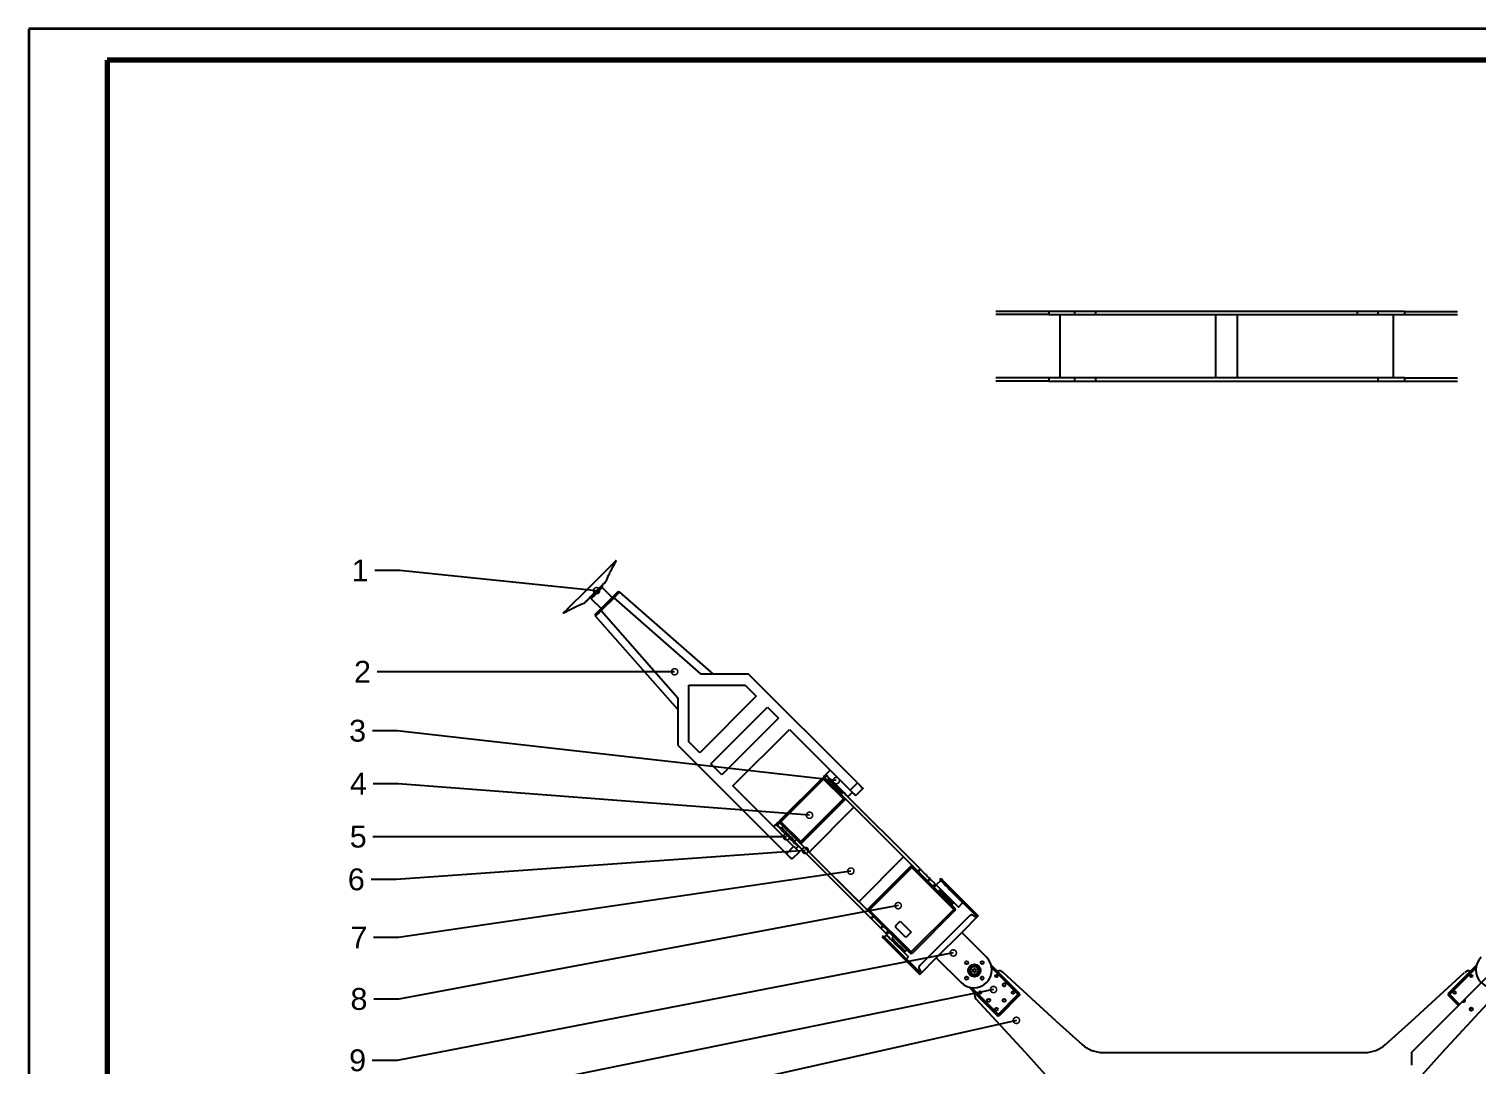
# Model space of a CAD drawing. Header units: millimetres. Extents: x 12 to 853, y 14 to 608.
# Drawn here: x 12 to 475.7, y 275.6 to 607.6 of the extents above; entities that cross this region are included whole.
import ezdxf
from ezdxf import colors
from ezdxf.entities.mleader import LeaderData, LeaderLine
from ezdxf.math import Vec2, Vec3

# ---------------------------------------------------------------- set-up
doc = ezdxf.new("R2010")
doc.units = ezdxf.units.MM
doc.layers.add('标注', color=7, linetype='Continuous')
doc.styles.get("Standard").update_dxf_attribs({"font": 'arial.ttf'})

# ---------------------------------------------------------------- blocks, each defined once
blk = doc.blocks.new('_DotSmall')
at = {"color": 0, "linetype": 'ByBlock', "const_width": 0.5}
blk.add_lwpolyline([(-0.0625, 0, 1), (0.0625, 0, 1)], format="xyb", close=True, dxfattribs=at)

msp = doc.modelspace()

# ---------------------------------------------------------------- linework, layer by layer
at = {"color": 0, "lineweight": 35}
for p, q in [((12.04, 607.56), (12.04, 13.56)), ((853.04, 607.56), (12.04, 607.56))]:
    msp.add_line(p, q, dxfattribs=at)
at = {"color": 0, "lineweight": 70}
for p, q in [((843.04, 597.56), (37.04, 597.56)), ((37.04, 597.56), (37.04, 23.56))]:
    msp.add_line(p, q, dxfattribs=at)
at = {"color": 7, "linetype": 'Continuous', "lineweight": 25}
for p, q in [((338.58, 517.07), (321.61, 517.07)), ((338.58, 516.07), (321.61, 516.07)), ((338.58, 517.07), (338.58, 516.07)), ((346.95, 517.07), (338.58, 517.07)), ((338.58, 516.07), (346.95, 516.07)), ((342.09, 516.07), (342.09, 495.77)), ((346.95, 516.07), (346.95, 517.07)), ((353.61, 517.07), (346.95, 517.07)), ((346.95, 516.07), (353.61, 516.07)), ((353.61, 516.07), (353.61, 517.07)), ((437.4, 517.07), (353.61, 517.07)), ((353.61, 516.07), (437.4, 516.07)), ((392.09, 495.77), (392.09, 516.07)), ((398.92, 516.07), (398.92, 495.77)), ((437.4, 516.07), (437.4, 517.07)), ((444.06, 517.07), (437.4, 517.07)), ((437.4, 516.07), (444.06, 516.07)), ((444.06, 516.07), (444.06, 517.07)), ((452.43, 517.07), (444.06, 517.07)), ((444.06, 516.07), (452.43, 516.07)), ((448.92, 495.77), (448.92, 516.07)), ((452.43, 517.07), (452.43, 516.07)), ((452.43, 517.07), (469.4, 517.07)), ((452.43, 516.07), (469.4, 516.07)), ((338.58, 495.77), (321.61, 495.77)), ((338.58, 494.77), (321.61, 494.77)), ((338.58, 495.77), (338.58, 494.77)), ((346.95, 495.77), (338.58, 495.77)), ((338.58, 494.77), (346.95, 494.77)), ((346.95, 494.77), (346.95, 495.77)), ((353.61, 495.77), (346.95, 495.77)), ((346.95, 494.77), (353.61, 494.77)), ((353.61, 494.77), (353.61, 495.77)), ((437.4, 495.77), (353.61, 495.77)), ((353.61, 494.77), (437.4, 494.77)), ((444.06, 495.77), (437.4, 495.77)), ((444.06, 494.77), (444.06, 495.77)), ((452.43, 495.77), (444.06, 495.77)), ((452.43, 495.77), (452.43, 494.77)), ((452.43, 495.77), (469.4, 495.77)), ((452.43, 494.77), (469.4, 494.77)), ((198.74, 425.41), (195.56, 428.59)), ((201.13, 427.13), (231.09, 400.87)), ((192.03, 425.05), (195.21, 421.87)), ((194.92, 421.59), (199.03, 425.69)), ((199.38, 425.34), (195.28, 421.23)), ((227.3, 400.87), (199.38, 425.34)), ((219.74, 389.52), (193.48, 419.49)), ((195.28, 421.23), (219.74, 393.31)), ((242.44, 400.87), (227.3, 400.87)), ((277.27, 366.04), (242.44, 400.87)), ((223.28, 397.33), (241.38, 397.33)), ((223.28, 379.23), (223.28, 397.33)), ((241.38, 397.33), (244.92, 393.8)), ((219.74, 393.31), (219.74, 378.17)), ((244.92, 393.8), (226.82, 375.7)), ((230.35, 372.16), (248.45, 390.26)), ((248.45, 390.26), (251.99, 386.73)), ((251.99, 386.73), (233.89, 368.63)), ((237.42, 365.09), (255.52, 383.19)), ((255.52, 383.19), (274.97, 363.75)), ((219.74, 378.17), (254.57, 343.35)), ((226.82, 375.7), (223.28, 379.23)), ((233.89, 368.63), (230.35, 372.16)), ((252.45, 353.95), (266.1, 367.6)), ((266.45, 367.25), (252.8, 353.6)), ((266.45, 367.95), (267.16, 368.66)), ((272.81, 360.88), (266.45, 367.25)), ((267.51, 368.31), (266.8, 367.6)), ((266.8, 367.6), (273.17, 361.24)), ((268.61, 370.11), (267.19, 368.7)), ((269.07, 366.75), (267.51, 368.31)), ((268.22, 366.89), (267.86, 366.54)), ((256.87, 345.64), (237.42, 365.09)), ((269.67, 366.22), (269.45, 366.01)), ((271.58, 363.89), (271.79, 364.1)), ((272.11, 362.3), (272.46, 362.65)), ((297.36, 338.46), (272.31, 363.5)), ((274.26, 361.62), (275.68, 363.04)), ((274.97, 363.75), (277.27, 366.04)), ((279.04, 364.28), (276.74, 361.98)), ((259.17, 347.24), (272.81, 360.88)), ((273.17, 360.53), (259.52, 346.88)), ((276.17, 358.23), (261.82, 343.88)), ((296.65, 337.75), (273.17, 361.24)), ((292.08, 342.32), (276.17, 358.23)), ((251.21, 352.72), (250.5, 352.01)), ((251.39, 352.89), (252.1, 353.6)), ((252.45, 353.25), (251.74, 352.54)), ((253.16, 351.12), (251.74, 352.54)), ((258.81, 346.88), (252.45, 353.25)), ((252.8, 353.6), (259.17, 347.24)), ((253.51, 352.18), (252.98, 351.65)), ((253.33, 351.3), (252.98, 350.95)), ((256.51, 347.41), (256.87, 347.77)), ((257.22, 347.41), (257.75, 347.94)), ((254.57, 343.35), (256.87, 345.64)), ((258.64, 343.88), (256.34, 341.58)), ((281.59, 322.69), (256.69, 347.59)), ((257.58, 344.94), (258.28, 345.64)), ((282.29, 323.4), (258.81, 346.88)), ((261.82, 343.88), (277.73, 327.97)), ((277.73, 327.97), (292.08, 342.32)), ((280.73, 325.67), (294.38, 339.32)), ((294.73, 338.96), (281.09, 325.31)), ((308.17, 325.53), (294.73, 338.96)), ((296.65, 337.75), (297.36, 338.46)), ((297.5, 338.31), (296.8, 337.61)), ((299.74, 334.66), (300.45, 335.37)), ((300.6, 335.22), (299.89, 334.51)), ((301.45, 332.95), (299.89, 334.51)), ((302.16, 333.66), (300.6, 335.22)), ((303.96, 334.75), (302.55, 333.34)), ((303.96, 335.46), (303.61, 335.11)), ((301.45, 332.95), (302.16, 333.66)), ((302.51, 333.31), (301.8, 332.6)), ((301.8, 332.6), (308.52, 325.88)), ((303.57, 331.54), (303.22, 331.18)), ((305.02, 330.87), (304.81, 330.65)), ((307.67, 331.04), (308.03, 331.4)), ((307.67, 331.04), (315.28, 323.44)), ((308.03, 331.4), (315.98, 323.44)), ((281.09, 325.31), (294.52, 311.88)), ((294.52, 311.88), (308.17, 325.53)), ((308.52, 325.17), (294.88, 311.53)), ((306.93, 328.53), (307.14, 328.74)), ((307.46, 326.94), (307.82, 327.29)), ((309.62, 326.27), (311.03, 327.68)), ((281.59, 322.69), (282.29, 323.4)), ((282.44, 323.25), (281.73, 322.55)), ((284.68, 319.6), (285.39, 320.31)), ((285.54, 320.16), (284.83, 319.45)), ((287.1, 318.6), (285.54, 320.16)), ((289.57, 320.37), (290.99, 321.78)), ((289.57, 319.66), (289.57, 320.37)), ((290.99, 321.78), (294.52, 318.24)), ((313.15, 323.44), (297.24, 307.53)), ((315.98, 323.44), (310.68, 318.14)), ((314.57, 323.44), (314.92, 323.09)), ((315.28, 323.44), (314.92, 323.09)), ((286.39, 317.89), (284.83, 319.45)), ((285.58, 317.08), (285.22, 316.72)), ((285.58, 317.08), (289.64, 313.01)), ((286.57, 317.36), (285.93, 316.72)), ((286.39, 317.89), (287.1, 318.6)), ((287.45, 318.24), (286.74, 317.54)), ((294.17, 311.53), (287.45, 318.24)), ((288.86, 316.83), (288.33, 316.3)), ((288.69, 315.95), (288.33, 315.59)), ((292.75, 316.48), (289.57, 319.66)), ((294.52, 318.24), (292.75, 316.48)), ((302.55, 310.01), (310.68, 318.14)), ((318.63, 310.18), (310.68, 318.14)), ((289.64, 313.01), (289.29, 312.66)), ((289.29, 312.66), (297.24, 304.7)), ((289.64, 313.01), (297.24, 305.41)), ((291.87, 312.06), (292.22, 312.41)), ((292.58, 312.06), (293.11, 312.59)), ((293, 309.65), (293.64, 310.29)), ((302.55, 310.01), (297.24, 304.7)), ((297.6, 305.76), (297.24, 306.12)), ((302.55, 310.01), (310.5, 302.05)), ((321.97, 305.78), (320.11, 307.64)), ((466.54, 298.63), (475.55, 307.64)), ((297.6, 305.76), (297.24, 305.41)), ((340.91, 289.68), (323.93, 305.34)), ((454.75, 289.68), (471.72, 305.34)), ((313.04, 300.57), (314.9, 298.71)), ((331.01, 279.78), (315.34, 296.75)), ((464.65, 279.78), (480.32, 296.75)), ((340.91, 289.68), (349.28, 282.21)), ((446.38, 282.21), (454.75, 289.68)), ((338.47, 271.41), (331.01, 279.78)), ((355.93, 279.68), (439.73, 279.68)), ((464.65, 279.78), (457.19, 271.41))]:
    msp.add_line(p, q, dxfattribs=at)
msp.add_line((437.4, 494.77), (452.43, 494.77))
at = {"color": 8, "linetype": 'Continuous', "lineweight": 25}
for p, q in [((268.9, 366.57), (269.07, 366.75)), ((269.22, 366.6), (269.04, 366.42)), ((271.99, 363.48), (272.16, 363.65)), ((272.31, 363.5), (272.14, 363.33)), ((475.38, 306.77), (474.17, 305.55))]:
    msp.add_line(p, q, dxfattribs=at)
at = {"color": 7, "linetype": 'Continuous', "lineweight": 25, "flags": 128}
for points in [[(183.19, 420.46), (183.18, 420.45), (183.34, 420.61), (183.83, 421.1), (184.61, 421.88), (185.67, 422.94), (186.95, 424.22), (188.42, 425.69), (190.02, 427.28), (191.67, 428.94), (193.33, 430.6), (194.92, 432.19), (196.39, 433.66), (197.68, 434.95), (198.73, 436), (199.52, 436.79), (200, 437.27), (200.16, 437.43)], [(196.87, 430.6), (196.84, 430.57), (196.68, 430.42), (196.41, 430.14), (196.03, 429.77), (195.56, 429.29), (195.01, 428.75), (194.41, 428.14), (193.77, 427.5), (193.11, 426.85), (192.47, 426.21), (191.87, 425.6), (191.32, 425.05), (190.85, 424.58), (190.47, 424.2), (190.2, 423.93), (190.05, 423.78), (190.01, 423.74)], [(199.03, 425.69), (199.27, 425.94), (199.51, 426.18), (199.74, 426.4), (199.94, 426.6), (200.11, 426.78), (200.26, 426.92), (200.36, 427.02), (200.42, 427.09), (200.45, 427.11)], [(201.13, 427.13), (201.1, 427.1), (201.02, 427.02), (200.89, 426.89), (200.72, 426.71), (200.5, 426.49), (200.26, 426.23), (199.98, 425.95), (199.69, 425.65), (199.38, 425.34)], [(199.03, 425.69), (199.04, 425.68), (199.06, 425.66), (199.09, 425.63), (199.13, 425.59), (199.19, 425.53), (199.25, 425.47), (199.31, 425.41), (199.38, 425.34)], [(195.28, 421.23), (194.93, 420.89), (194.59, 420.56), (194.28, 420.26), (194.01, 420), (193.79, 419.78), (193.62, 419.62), (193.52, 419.52), (193.48, 419.49)], [(193.51, 420.17), (193.53, 420.2), (193.61, 420.28), (193.75, 420.41), (193.92, 420.58), (194.14, 420.8), (194.38, 421.04), (194.65, 421.31), (194.92, 421.59)], [(194.92, 421.59), (194.93, 421.58), (194.95, 421.56), (194.98, 421.53), (195.03, 421.48), (195.08, 421.43), (195.14, 421.37), (195.21, 421.3), (195.28, 421.23)], [(266.1, 367.6), (266.1, 367.59), (266.12, 367.57), (266.16, 367.54), (266.2, 367.5), (266.25, 367.44), (266.31, 367.38), (266.38, 367.32), (266.45, 367.25)], [(266.8, 367.6), (266.73, 367.67), (266.67, 367.74), (266.61, 367.8), (266.55, 367.85), (266.51, 367.89), (266.48, 367.93), (266.46, 367.95), (266.45, 367.95)], [(266.45, 367.25), (266.52, 367.32), (266.58, 367.38), (266.65, 367.44), (266.7, 367.5), (266.74, 367.54), (266.78, 367.57), (266.8, 367.59), (266.8, 367.6)], [(267.16, 368.66), (267.16, 368.65), (267.18, 368.63), (267.22, 368.6), (267.26, 368.56), (267.31, 368.5), (267.37, 368.44), (267.44, 368.38), (267.51, 368.31)], [(273.05, 362.83), (272.51, 363.38), (271.9, 363.99), (271.24, 364.64), (270.57, 365.32), (269.91, 365.98), (269.27, 366.62), (268.69, 367.2), (268.18, 367.71), (267.76, 368.13), (267.45, 368.44), (267.26, 368.63), (267.19, 368.7), (267.19, 368.7)], [(268.57, 366.89), (268.64, 366.83), (268.83, 366.63), (269.14, 366.32), (269.54, 365.92), (270.01, 365.45), (270.52, 364.95), (271.02, 364.44), (271.49, 363.98), (271.89, 363.57), (272.2, 363.26), (272.39, 363.07), (272.46, 363), (272.46, 363)], [(269.07, 366.75), (269.09, 366.73), (269.11, 366.71), (269.13, 366.69), (269.15, 366.67), (269.17, 366.65), (269.18, 366.63), (269.2, 366.62), (269.22, 366.6)], [(269.63, 366.19), (269.57, 366.24), (269.22, 366.6)], [(272.16, 363.65), (271.81, 364.01), (271.75, 364.06)], [(272.16, 363.65), (272.18, 363.63), (272.2, 363.62), (272.22, 363.6), (272.24, 363.58), (272.26, 363.56), (272.27, 363.54), (272.29, 363.52), (272.31, 363.5)], [(274.26, 361.62), (274.25, 361.64), (274.12, 361.76), (273.88, 362.01), (273.51, 362.37), (273.05, 362.83)], [(276.74, 361.98), (276.7, 362.01), (276.6, 362.11), (276.44, 362.28), (276.22, 362.5), (275.95, 362.76), (275.65, 363.07), (275.31, 363.4), (274.97, 363.75)], [(277.27, 366.04), (277.61, 365.7), (277.94, 365.37), (278.25, 365.06), (278.52, 364.79), (278.74, 364.57), (278.9, 364.41), (279, 364.31), (279.04, 364.28)], [(273.17, 361.24), (273.16, 361.23), (273.14, 361.21), (273.11, 361.18), (273.06, 361.13), (273.01, 361.08), (272.95, 361.02), (272.88, 360.95), (272.81, 360.88)], [(272.81, 360.88), (272.88, 360.81), (272.95, 360.75), (273.01, 360.69), (273.06, 360.63), (273.11, 360.59), (273.14, 360.56), (273.16, 360.54), (273.17, 360.53)], [(251.21, 352.72), (251.22, 352.71), (251.31, 352.61), (251.54, 352.39), (251.87, 352.05), (252.32, 351.61), (252.85, 351.08), (253.45, 350.48), (254.09, 349.84), (254.76, 349.17), (255.43, 348.5), (256.07, 347.85), (256.67, 347.26), (257.2, 346.73), (257.63, 346.29), (257.97, 345.96), (258.19, 345.74), (258.28, 345.65), (258.28, 345.64)], [(251.74, 352.54), (251.67, 352.61), (251.61, 352.67), (251.55, 352.73), (251.49, 352.79), (251.45, 352.83), (251.41, 352.87), (251.39, 352.89), (251.39, 352.89)], [(252.1, 353.6), (252.1, 353.59), (252.12, 353.57), (252.15, 353.54), (252.2, 353.5), (252.25, 353.44), (252.31, 353.38), (252.38, 353.31), (252.45, 353.25)], [(252.45, 353.95), (252.46, 353.95), (252.48, 353.93), (252.51, 353.89), (252.55, 353.85), (252.61, 353.8), (252.67, 353.73), (252.73, 353.67), (252.8, 353.6)], [(252.45, 353.25), (252.46, 353.25), (252.48, 353.27), (252.51, 353.31), (252.55, 353.35), (252.61, 353.4), (252.67, 353.46), (252.73, 353.53), (252.8, 353.6)], [(252.98, 351.65), (253.02, 351.62), (253.18, 351.45), (253.47, 351.17), (253.85, 350.78), (254.32, 350.31), (254.83, 349.8), (255.37, 349.27), (255.88, 348.75), (256.35, 348.29), (256.73, 347.9), (257.02, 347.61), (257.18, 347.45), (257.22, 347.41)], [(256.34, 341.58), (256.3, 341.61), (256.2, 341.71), (256.04, 341.88), (255.82, 342.1), (255.55, 342.36), (255.25, 342.67), (254.91, 343), (254.57, 343.35)], [(256.87, 345.64), (257.21, 345.3), (257.54, 344.97), (257.85, 344.66), (258.12, 344.39), (258.34, 344.17), (258.5, 344.01), (258.6, 343.91), (258.64, 343.88)], [(259.17, 347.24), (259.1, 347.17), (259.03, 347.1), (258.97, 347.04), (258.92, 346.99), (258.87, 346.94), (258.84, 346.91), (258.82, 346.89), (258.81, 346.88)], [(259.17, 347.24), (259.24, 347.17), (259.3, 347.1), (259.36, 347.04), (259.42, 346.99), (259.46, 346.94), (259.49, 346.91), (259.51, 346.89), (259.52, 346.88)], [(294.38, 339.32), (294.39, 339.31), (294.41, 339.29), (294.44, 339.26), (294.48, 339.21), (294.54, 339.16), (294.6, 339.1), (294.66, 339.03), (294.73, 338.96)], [(294.73, 338.96), (294.8, 339.03), (294.87, 339.1), (294.93, 339.16), (294.98, 339.21), (295.03, 339.26), (295.06, 339.29), (295.08, 339.31), (295.09, 339.32)], [(296.8, 337.61), (296.78, 337.62), (296.76, 337.64), (296.74, 337.66), (296.72, 337.68), (296.71, 337.7), (296.69, 337.72), (296.67, 337.73), (296.65, 337.75)], [(299.74, 334.66), (299.39, 335.01), (299.02, 335.38), (298.65, 335.75), (298.27, 336.13), (297.89, 336.51), (297.52, 336.89), (297.15, 337.25), (296.8, 337.61)], [(297.36, 338.46), (297.38, 338.44), (297.39, 338.42), (297.41, 338.4), (297.43, 338.39), (297.45, 338.37), (297.47, 338.35), (297.49, 338.33), (297.5, 338.31)], [(297.5, 338.31), (297.86, 337.96), (298.22, 337.59), (298.6, 337.22), (298.98, 336.84), (299.36, 336.46), (299.73, 336.09), (300.1, 335.72), (300.45, 335.37)], [(299.89, 334.51), (299.87, 334.53), (299.85, 334.55), (299.83, 334.57), (299.81, 334.59), (299.8, 334.61), (299.78, 334.63), (299.76, 334.64), (299.74, 334.66)], [(300.45, 335.37), (300.47, 335.35), (300.48, 335.33), (300.5, 335.31), (300.52, 335.3), (300.54, 335.28), (300.56, 335.26), (300.58, 335.24), (300.6, 335.22)], [(303.61, 335.11), (303.63, 335.09), (303.76, 334.95), (304.03, 334.68), (304.43, 334.29), (304.93, 333.78), (305.53, 333.18), (306.2, 332.51), (306.93, 331.79), (307.67, 331.04)], [(303.96, 335.46), (303.98, 335.44), (304.12, 335.31), (304.39, 335.04), (304.78, 334.64), (305.29, 334.14), (305.89, 333.54), (306.56, 332.86), (307.28, 332.14), (308.03, 331.4)], [(301.8, 332.6), (301.8, 332.6), (301.78, 332.63), (301.75, 332.66), (301.7, 332.7), (301.65, 332.76), (301.59, 332.82), (301.52, 332.88), (301.45, 332.95)], [(302.16, 333.66), (302.23, 333.59), (302.29, 333.52), (302.35, 333.46), (302.41, 333.41), (302.45, 333.36), (302.48, 333.33), (302.51, 333.31), (302.51, 333.31)], [(309.62, 326.27), (309.61, 326.27), (309.52, 326.37), (309.3, 326.58), (308.97, 326.92), (308.53, 327.36), (308.01, 327.88), (307.41, 328.48), (306.77, 329.12), (306.1, 329.79), (305.43, 330.46), (304.78, 331.11), (304.18, 331.71), (303.65, 332.24), (303.21, 332.68), (302.87, 333.02), (302.65, 333.24), (302.55, 333.34), (302.55, 333.34)], [(303.93, 331.54), (303.99, 331.47), (304.19, 331.28), (304.5, 330.97), (304.9, 330.57), (305.37, 330.1), (305.87, 329.59), (306.37, 329.09), (306.84, 328.62), (307.25, 328.22), (307.55, 327.91), (307.75, 327.71), (307.82, 327.65), (307.82, 327.65)], [(280.73, 325.67), (280.74, 325.66), (280.76, 325.64), (280.79, 325.61), (280.84, 325.56), (280.89, 325.51), (280.95, 325.45), (281.02, 325.38), (281.09, 325.31)], [(280.73, 324.96), (280.74, 324.97), (280.76, 324.99), (280.79, 325.02), (280.84, 325.06), (280.89, 325.12), (280.95, 325.18), (281.02, 325.25), (281.09, 325.31)], [(308.17, 325.53), (308.24, 325.6), (308.3, 325.66), (308.37, 325.72), (308.42, 325.78), (308.46, 325.82), (308.5, 325.85), (308.52, 325.87), (308.52, 325.88)], [(308.17, 325.53), (308.24, 325.46), (308.3, 325.39), (308.37, 325.33), (308.42, 325.28), (308.46, 325.23), (308.5, 325.2), (308.52, 325.18), (308.52, 325.17)], [(281.73, 322.55), (281.72, 322.56), (281.7, 322.58), (281.68, 322.6), (281.66, 322.62), (281.64, 322.64), (281.63, 322.65), (281.61, 322.67), (281.59, 322.69)], [(284.68, 319.6), (284.33, 319.95), (283.96, 320.32), (283.59, 320.69), (283.21, 321.07), (282.83, 321.45), (282.45, 321.83), (282.09, 322.19), (281.73, 322.55)], [(282.29, 323.4), (282.31, 323.38), (282.33, 323.36), (282.35, 323.34), (282.37, 323.32), (282.39, 323.31), (282.41, 323.29), (282.42, 323.27), (282.44, 323.25)], [(282.44, 323.25), (282.8, 322.9), (283.16, 322.53), (283.54, 322.16), (283.91, 321.78), (284.29, 321.4), (284.67, 321.03), (285.03, 320.66), (285.39, 320.31)], [(285.39, 320.31), (285.41, 320.29), (285.42, 320.27), (285.44, 320.25), (285.46, 320.23), (285.48, 320.22), (285.5, 320.2), (285.52, 320.18), (285.54, 320.16)], [(284.83, 319.45), (284.81, 319.47), (284.79, 319.49), (284.77, 319.51), (284.75, 319.53), (284.73, 319.55), (284.72, 319.56), (284.7, 319.58), (284.68, 319.6)], [(285.22, 316.72), (285.24, 316.71), (285.38, 316.57), (285.65, 316.3), (286.04, 315.9), (286.55, 315.4), (287.15, 314.8), (287.82, 314.13), (288.54, 313.4), (289.29, 312.66)], [(286.74, 317.54), (286.74, 317.54), (286.72, 317.56), (286.68, 317.6), (286.64, 317.64), (286.59, 317.69), (286.53, 317.75), (286.46, 317.82), (286.39, 317.89)], [(286.57, 317.36), (286.58, 317.34), (286.71, 317.21), (286.97, 316.96), (287.33, 316.6), (287.8, 316.13), (288.35, 315.58), (288.96, 314.97), (289.61, 314.31), (290.28, 313.64), (290.95, 312.98), (291.58, 312.34), (292.16, 311.76), (292.67, 311.26), (293.08, 310.84), (293.39, 310.54), (293.58, 310.35), (293.64, 310.29)], [(287.1, 318.6), (287.17, 318.53), (287.23, 318.46), (287.29, 318.4), (287.35, 318.35), (287.39, 318.3), (287.42, 318.27), (287.44, 318.25), (287.45, 318.24)], [(288.33, 316.3), (288.4, 316.23), (288.6, 316.04), (288.91, 315.72), (289.32, 315.31), (289.8, 314.83), (290.32, 314.31), (290.85, 313.78), (291.36, 313.27), (291.81, 312.83), (292.17, 312.46), (292.43, 312.21), (292.56, 312.07), (292.58, 312.06)], [(294.17, 311.53), (294.17, 311.53), (294.19, 311.55), (294.23, 311.59), (294.27, 311.63), (294.33, 311.68), (294.39, 311.74), (294.45, 311.81), (294.52, 311.88)], [(294.52, 311.88), (294.59, 311.81), (294.66, 311.74), (294.72, 311.68), (294.77, 311.63), (294.82, 311.59), (294.85, 311.55), (294.87, 311.53), (294.88, 311.53)]]:
    msp.add_lwpolyline(points, dxfattribs=at)
at = {"color": 8, "linetype": 'Continuous', "lineweight": 25, "flags": 128}
for points in [[(189.77, 423.61), (189.81, 423.65), (189.97, 423.81), (190.25, 424.09), (190.65, 424.49), (191.15, 424.99), (191.73, 425.57), (192.37, 426.21), (193.04, 426.88), (193.73, 427.57), (194.41, 428.25), (195.04, 428.88), (195.62, 429.46), (196.12, 429.96), (196.52, 430.36), (196.81, 430.65), (196.97, 430.81), (197, 430.84)], [(195.56, 428.59), (195.56, 428.58), (195.46, 428.49), (195.24, 428.26), (194.91, 427.94), (194.5, 427.52), (194.03, 427.06), (193.55, 426.58), (193.09, 426.12), (192.68, 425.7), (192.35, 425.38), (192.13, 425.15), (192.03, 425.06), (192.03, 425.05)], [(272.46, 362.65), (272.42, 362.69), (272.26, 362.85), (271.97, 363.14), (271.59, 363.52), (271.12, 363.99), (270.6, 364.51), (270.07, 365.04), (269.56, 365.55), (269.09, 366.02), (268.7, 366.41), (268.42, 366.69), (268.25, 366.86), (268.22, 366.89)], [(307.82, 327.29), (307.8, 327.31), (307.67, 327.44), (307.41, 327.7), (307.05, 328.06), (306.6, 328.51), (306.09, 329.02), (305.56, 329.55), (305.04, 330.07), (304.56, 330.55), (304.15, 330.96), (303.83, 331.28), (303.64, 331.47), (303.57, 331.54)]]:
    msp.add_lwpolyline(points, dxfattribs=at)
at = {"color": 7, "linetype": 'Continuous', "lineweight": 25}
for centre, radius in [((312.27, 308.42), 0.5), ((314.74, 305.94), 2), ((314.74, 305.94), 1.5), ((314.74, 305.94), 1.25), ((317.22, 308.42), 0.5), ((312.27, 303.47), 0.5), ((317.22, 303.47), 0.5), ((321.82, 304.17), 0.4), ((324.29, 301.34), 0.5), ((473.84, 304.17), 0.4), ((316.51, 298.87), 0.4), ((319.34, 296.39), 0.5), ((324.29, 296.39), 0.5), ((327.12, 298.87), 0.4), ((468.54, 298.87), 0.4), ((321.82, 293.57), 0.4), ((473.84, 293.57), 0.5), ((473.84, 293.57), 0.4)]:
    msp.add_circle(centre, radius, dxfattribs=at)
at = {"color": 7, "linetype": 'Continuous'}
for centre in [(314.74, 305.94), (324.29, 301.34), (319.34, 296.39), (324.29, 296.39)]:
    msp.add_circle(centre, 0.5, dxfattribs=at)
at = {"color": 7, "linetype": 'Continuous', "lineweight": 25}
for centre, radius, start, end in [((195.92, 428.94), 0.5, 135, 225), ((196.52, 430.96), 0.5, 315, 346.9398), ((200.8, 426.75), 0.5, 48.7692, 135), ((189.66, 424.1), 0.5, 283.0602, 315), ((191.67, 424.7), 0.5, 45, 135), ((193.86, 419.81), 0.5, 135, 221.2308), ((266.45, 367.25), 0.5, 45, 135), ((268.39, 366.72), 0.25, 45, 135), ((272.28, 362.83), 0.25, 315, 45), ((272.81, 360.88), 0.5, 315, 45), ((252.8, 353.6), 0.5, 135, 225), ((259.17, 347.24), 0.5, 225, 315), ((294.73, 338.96), 0.5, 45, 135), ((303.75, 331.36), 0.25, 45, 135), ((281.09, 325.31), 0.5, 135, 225), ((307.64, 327.47), 0.25, 315, 45), ((308.17, 325.53), 0.5, 315, 45), ((313.86, 322.73), 1, 45, 135), ((294.52, 311.88), 0.5, 225, 315), ((297.95, 306.82), 1, 135, 225), ((314.57, 306.12), 5.75, 225, 45), ((481.09, 306.12), 5.75, 135, 315), ((322.58, 303.87), 2, 47.2906, 107.5612), ((473.08, 303.87), 2, 72.4185, 132.7094), ((473.08, 303.87), 2, 57.16915673451579, 57.16923393284817), ((316.81, 298.11), 2, 162.4387, 222.7094), ((355.93, 289.68), 10, 228.2732, 270), ((439.73, 289.68), 10, 270, 311.7268)]:
    msp.add_arc(centre, radius, start, end, dxfattribs=at)
at = {"color": 7, "linetype": 'Continuous'}
msp.add_arc((471.37, 296.39), 0.5, 224.3719, 45.6552, dxfattribs=at)
at = {"color": 7, "linetype": 'Continuous', "lineweight": 25}
for points, knots in [([(197, 430.84), (197.12, 431.2), (197.4, 432.08), (198.11, 433.53), (199.05, 435.37), (199.77, 436.71), (200.17, 437.43)], [0, 0, 0, 0, 0.153078, 0.376176, 0.661042, 1, 1, 1, 1]), ([(183.18, 420.45), (183.68, 420.72), (184.74, 421.29), (186.39, 422.16), (187.83, 422.87), (188.98, 423.38), (189.52, 423.54), (189.77, 423.61)], [0, 0, 0, 0, 0.23283, 0.491451, 0.758462, 0.885334, 1, 1, 1, 1])]:
    msp.add_open_spline(points, degree=3, knots=knots, dxfattribs=at)
at = {"layer": '标注'}
for p, q in [((454.65, 279.68), (603.92, 429.01)), ((320.28, 306.77), (329.13, 297.92)), ((475.38, 306.77), (466.53, 297.92)), ((321.97, 305.78), (329.13, 298.63)), ((313.92, 300.4), (322.76, 291.56)), ((314.9, 298.71), (322.05, 291.56)), ((322.05, 291.56), (329.13, 298.63)), ((329.13, 297.92), (322.76, 291.56)), ((466.53, 298.63), (470.07, 295.1)), ((466.53, 297.92), (469.71, 294.75)), ((454.65, 279.68), (454.65, 275.65))]:
    msp.add_line(p, q, dxfattribs=at)
for centre, start, end in [((328.77, 298.28), 315, 45), ((466.89, 298.28), 135, 225), ((322.41, 291.91), 225, 315)]:
    msp.add_arc(centre, 0.5, start, end, dxfattribs=at)

# ---------------------------------------------------------------- leaders
ml = msp.add_multileader_mtext('Standard', dxfattribs=at)
ml.set_content('1', color=256)
ml.set_leader_properties()
ml.set_arrow_properties(name='DOTSMALL')
ml.build(insert=Vec2(0, 0))
ctx = ml.context
ctx.base_point, ctx.char_height, ctx.plane_origin = Vec3(116.2, 434.06), 7, Vec3(193.77, 427.61)
ctx.text_align_type = 2
notes = []
notes.append((ctx, [(0, (1, 1, 0), (130.78, 434.06), (-1, 0), 8, [(0, [(193.77, 427.61)], 0, [])])]))
ctx.mtext.insert, ctx.mtext.alignment, ctx.mtext.flow_direction = Vec3(120.78, 437.56), 3, 5
ml = msp.add_multileader_mtext('Standard', dxfattribs=at)
ml.set_content('2', color=256)
ml.set_leader_properties()
ml.set_arrow_properties(name='DOTSMALL')
ml.build(insert=Vec2(0, 0))
ctx = ml.context
ctx.base_point, ctx.char_height, ctx.plane_origin = Vec3(114.91, 401.63), 7, Vec3(218.77, 401.63)
ctx.text_align_type = 2
notes.append((ctx, [(0, (1, 1, 0), (131.54, 401.63), (-1, 0), 8, [(0, [(218.77, 401.63)], 0, [])])]))
ctx.mtext.insert, ctx.mtext.alignment, ctx.mtext.flow_direction = Vec3(121.54, 405.13), 3, 5
ml = msp.add_multileader_mtext('Standard', dxfattribs=at)
ml.set_content('3', color=256)
ml.set_leader_properties()
ml.set_arrow_properties(name='DOTSMALL')
ml.build(insert=Vec2(0, 0))
ctx = ml.context
ctx.base_point, ctx.char_height, ctx.plane_origin = Vec3(113.4, 382.69), 7, Vec3(270.54, 366.77)
ctx.text_align_type = 2
notes.append((ctx, [(0, (1, 1, 0), (129.98, 382.69), (-1, 0), 8, [(0, [(270.54, 366.77)], 0, [])])]))
ctx.mtext.insert, ctx.mtext.alignment, ctx.mtext.flow_direction = Vec3(119.98, 386.26), 3, 5
ml = msp.add_multileader_mtext('Standard', dxfattribs=at)
ml.set_content('4', color=256)
ml.set_leader_properties()
ml.set_arrow_properties(name='DOTSMALL')
ml.build(insert=Vec2(0, 0))
ctx = ml.context
ctx.base_point, ctx.char_height, ctx.plane_origin = Vec3(113.4, 365.78), 7, Vec3(261.95, 355.67)
ctx.text_align_type = 2
notes.append((ctx, [(0, (1, 1, 0), (130.24, 365.78), (-1, 0), 8, [(0, [(261.95, 355.67)], 0, [])])]))
ctx.mtext.insert, ctx.mtext.alignment, ctx.mtext.flow_direction = Vec3(120.24, 369.28), 3, 5
ml = msp.add_multileader_mtext('Standard', dxfattribs=at)
ml.set_content('5', color=256)
ml.set_leader_properties()
ml.set_arrow_properties(name='DOTSMALL')
ml.build(insert=Vec2(0, 0))
ctx = ml.context
ctx.base_point, ctx.char_height, ctx.plane_origin = Vec3(113.53, 348.76), 7, Vec3(254.61, 348.76)
ctx.text_align_type = 2
notes.append((ctx, [(0, (1, 1, 0), (130.17, 348.76), (-1, 0), 8, [(0, [(254.61, 348.76)], 0, [])])]))
ctx.mtext.insert, ctx.mtext.alignment, ctx.mtext.flow_direction = Vec3(120.17, 352.32), 3, 5
ml = msp.add_multileader_mtext('Standard', dxfattribs=at)
ml.set_content('6', color=256)
ml.set_leader_properties()
ml.set_arrow_properties(name='DOTSMALL')
ml.build(insert=Vec2(0, 0))
ctx = ml.context
ctx.base_point, ctx.char_height, ctx.plane_origin = Vec3(112.94, 335.08), 7, Vec3(260.6, 344.4)
ctx.text_align_type = 2
notes.append((ctx, [(0, (1, 1, 0), (129.57, 335.08), (-1, 0), 8, [(0, [(260.6, 344.4)], 0, [])])]))
ctx.mtext.insert, ctx.mtext.alignment, ctx.mtext.flow_direction = Vec3(119.57, 338.64), 3, 5
ml = msp.add_multileader_mtext('Standard', dxfattribs=at)
ml.set_content('7', color=256)
ml.set_leader_properties()
ml.set_arrow_properties(name='DOTSMALL')
ml.build(insert=Vec2(0, 0))
ctx = ml.context
ctx.base_point, ctx.char_height, ctx.plane_origin = Vec3(113.86, 316.52), 7, Vec3(275.19, 337.79)
ctx.text_align_type = 2
notes.append((ctx, [(0, (1, 1, 0), (130.39, 316.52), (-1, 0), 8, [(0, [(275.19, 337.79)], 0, [])])]))
ctx.mtext.insert, ctx.mtext.alignment, ctx.mtext.flow_direction = Vec3(120.39, 320.02), 3, 5
ml = msp.add_multileader_mtext('Standard', dxfattribs=at)
ml.set_content('8', color=256)
ml.set_leader_properties()
ml.set_arrow_properties(name='DOTSMALL')
ml.build(insert=Vec2(0, 0))
ctx = ml.context
ctx.base_point, ctx.char_height, ctx.plane_origin = Vec3(113.8, 296.76), 7, Vec3(290.34, 326.71)
ctx.text_align_type = 2
notes.append((ctx, [(0, (1, 1, 0), (130.41, 296.76), (-1, 0), 8, [(0, [(290.34, 326.71)], 0, [])])]))
ctx.mtext.insert, ctx.mtext.alignment, ctx.mtext.flow_direction = Vec3(120.41, 300.32), 3, 5
ml = msp.add_multileader_mtext('Standard', dxfattribs=at)
ml.set_content('9', color=256)
ml.set_leader_properties()
ml.set_arrow_properties(name='DOTSMALL')
ml.build(insert=Vec2(0, 0))
ctx = ml.context
ctx.base_point, ctx.char_height, ctx.plane_origin = Vec3(113.37, 277.11), 7, Vec3(307.99, 311.56)
ctx.text_align_type = 2
notes.append((ctx, [(0, (1, 1, 0), (129.97, 277.11), (-1, 0), 8, [(0, [(307.99, 311.56)], 0, [])])]))
ctx.mtext.insert, ctx.mtext.alignment, ctx.mtext.flow_direction = Vec3(119.97, 280.67), 3, 5
ml = msp.add_multileader_mtext('Standard', dxfattribs=at)
ml.set_content('10', color=256)
ml.set_leader_properties()
ml.set_arrow_properties(name='DOTSMALL')
ml.build(insert=Vec2(0, 0))
ctx = ml.context
ctx.base_point, ctx.char_height, ctx.plane_origin = Vec3(109.72, 261.16), 7, Vec3(320.87, 299.83)
ctx.text_align_type = 2
notes.append((ctx, [(0, (1, 1, 0), (131.06, 261.16), (-1, 0), 8, [(0, [(320.87, 299.83)], 0, [])])]))
ctx.mtext.insert, ctx.mtext.alignment, ctx.mtext.flow_direction = Vec3(121.06, 264.72), 3, 5
ml = msp.add_multileader_mtext('Standard', dxfattribs=at)
ml.set_content('11', color=256)
ml.set_leader_properties()
ml.set_arrow_properties(name='DOTSMALL')
ml.build(insert=Vec2(0, 0))
ctx = ml.context
ctx.base_point, ctx.char_height, ctx.plane_origin = Vec3(110.09, 245.49), 7, Vec3(328.19, 289.97)
ctx.text_align_type = 2
notes.append((ctx, [(0, (1, 1, 0), (130.11, 245.49), (-1, 0), 8, [(0, [(328.19, 289.97)], 0, [])])]))
ctx.mtext.insert, ctx.mtext.alignment, ctx.mtext.flow_direction = Vec3(120.11, 248.99), 3, 5
for ctx, leaders in notes:
    for number, flags, end, landing, length, lines in leaders:
        leader = LeaderData()
        leader.index, (leader.has_last_leader_line, leader.has_dogleg_vector, leader.attachment_direction) = number, flags
        leader.last_leader_point, leader.dogleg_vector, leader.dogleg_length = Vec3(end), Vec3(landing), length
        for number, points, colour, breaks in lines:
            line = LeaderLine()
            line.index, line.vertices, line.color, line.breaks = number, Vec3.list(points), colors.encode_raw_color(colour), breaks
            leader.lines.append(line)
        ctx.leaders.append(leader)

doc.saveas('drawing.dxf')
